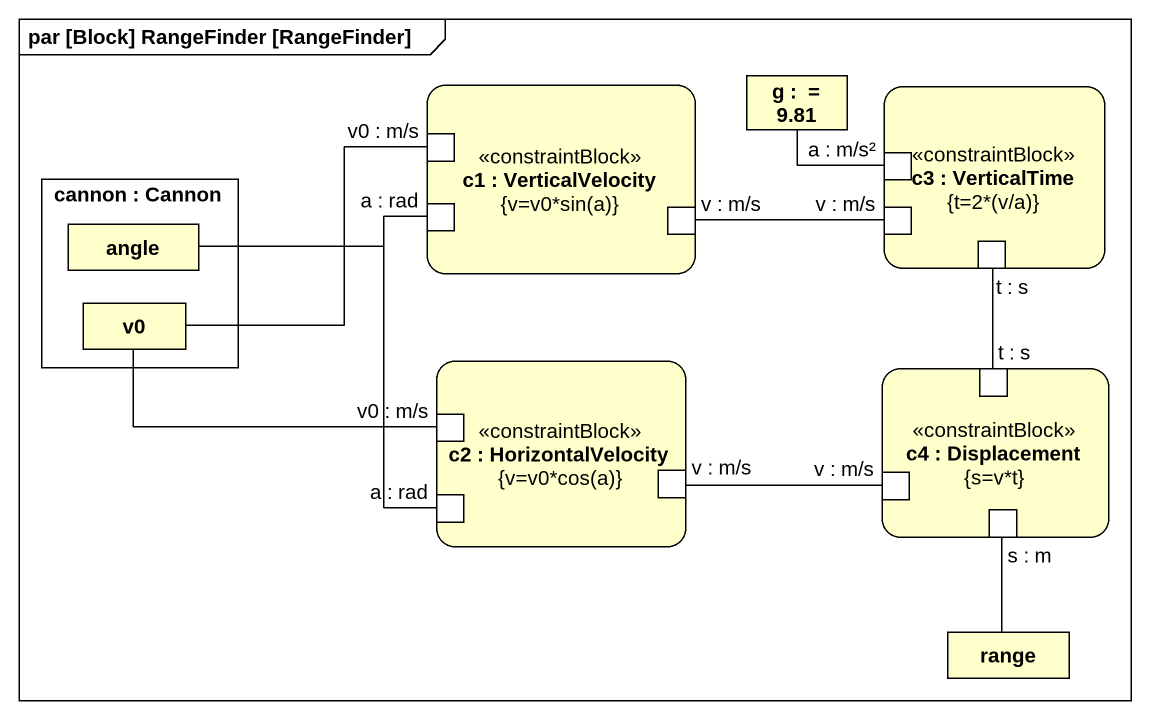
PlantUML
@startuml
mainframe par [Block] RangeFinder [RangeFinder]
rectangle "c1 : VerticalVelocity\n{v=v0*sin(a)}" as c1 <<constraintBlock>> {
  port "a : rad" as a_rad
  port "v0 : m/s" as v0_m_s
  port "v : m/s" as v_m_s
}
rectangle "g :  = 9.81" as g
rectangle "c3 : VerticalTime\n{t=2*(v/a)}" as c3 <<constraintBlock>> {
  port "a : m/s²" as a_m_s
  port "v : m/s" as v_m_s_2
  port "t : s" as t_s
}
rectangle "cannon : Cannon" as cannon {
  rectangle angle
  rectangle v0
}
rectangle "c2 : HorizontalVelocity\n{v=v0*cos(a)}" as c2 <<constraintBlock>> {
  port "v0 : m/s" as v0_m_s_2
  port "a : rad" as a_rad_2
  port "v : m/s" as v_m_s_3
}
rectangle "c4 : Displacement\n{s=v*t}" as c4 <<constraintBlock>> {
  port "t : s" as t_s_2
  port "v : m/s" as v_m_s_4
  port "s : m" as s_m
}
rectangle range
g -- a_m_s
v_m_s -right- v_m_s_2
angle -right- a_rad
angle -- a_rad_2
t_s -- t_s_2
v0 -right- v0_m_s
v0 -right- v0_m_s_2
v_m_s_3 -right- v_m_s_4
s_m -- range
@enduml
